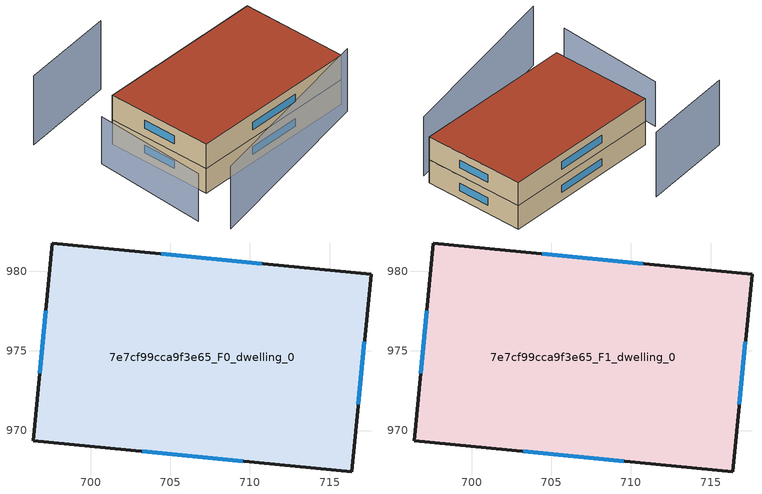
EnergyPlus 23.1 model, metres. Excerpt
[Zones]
7e7cf99cca9f3e65_F0_dwelling_0
 floor ground (EU_floor_Construction): 717.6,979.81 716.4,967.41 696.39,969.36 697.59,981.75 z0
 wall outside (EU_wall_Construction): 717.6,979.81 697.59,981.75 696.39,969.36 716.4,967.41 717.6,979.81 z0:3
 window (EU_Window_Construction): 710.75,980.47 704.44,981.09 / 716.81,971.65 717.19,975.56 / 703.24,968.69 709.55,968.08 / 697.18,977.51 696.8,973.6 z1.03:1.97
7e7cf99cca9f3e65_F1_dwelling_0
 floor to 7e7cf99cca9f3e65_F0_dwelling_0 (EU_floor_Construction): 717.6,979.81 716.4,967.41 696.39,969.36 697.59,981.75 z3
 wall outside (EU_wall_Construction): 717.6,979.81 697.59,981.75 696.39,969.36 716.4,967.41 717.6,979.81 z3:6
 window (EU_Window_Construction): 710.75,980.47 704.44,981.09 / 716.81,971.65 717.19,975.56 / 703.24,968.69 709.55,968.08 / 697.18,977.51 696.8,973.6 z4.03:4.97
 roof outside (EU_roof_Construction): 716.4,967.41 717.6,979.81 697.59,981.75 696.39,969.36 z6
shading: 692.97,963.88 715.75,966.22 z0:7.7; 694.3,980.66 692.16,967.26 z0:5.8; 704.38,988.14 692.99,988.02 z0:8.4
[Building]
EU S2 Campaign: North Axis=0; Terrain=City; Solar Distribution=FullExterior
[Site:Location]
Cape.Town.Intl.AP: Latitude=-33.965; Longitude=18.602; Time Zone=2; Elevation=46
[SizingPeriod:WeatherFileDays]
AnnualSizingPeriod: Begin Month=1; Begin Day of Month=1; End Month=12; End Day of Month=31; Day of Week for Start Day=Monday; Use Weather File Daylight Saving Period=No; Use Weather File Rain and Snow Indicators=No
[MATERIAL]
EU_InternalMass_Material: Roughness=MediumRough; Thickness=0.1; Conductivity=1; Density=1800; Specific Heat=900; Thermal Absorptance=0.9; Solar Absorptance=0.7; Visible Absorptance=0.7
[MATERIAL:NOMASS] Roughness=MediumRough; Thermal Absorptance=0.9; Solar Absorptance=0.7; Visible Absorptance=0.7
Name | Thermal Resistance
EU_wall_NoMass | 0.493876
EU_roof_NoMass | 0.449382
EU_floor_NoMass | 1.25
[WINDOWMATERIAL:SIMPLEGLAZINGSYSTEM]
EU_Window_SimpleGlazing: UFactor=4.4; Solar Heat Gain Coefficient=0.85; Visible Transmittance=0.85
[CONSTRUCTION]
EU_wall_Construction: EU_wall_NoMass
EU_roof_Construction: EU_roof_NoMass
EU_floor_Construction: EU_floor_NoMass
EU_Window_Construction: EU_Window_SimpleGlazing
EU_InternalMass_Construction: EU_InternalMass_Material
[ZONE] Type=1; Multiplier=1; Ceiling Height=autocalculate; Volume=751.166; Floor Area=autocalculate; Part of Total Floor Area=Yes
7e7cf99cca9f3e65_F0_dwelling_0; 7e7cf99cca9f3e65_F1_dwelling_0
[INTERNALMASS] Construction=EU_InternalMass_Construction; Surface Area=250.389
Name | Zone or ZoneList
7e7cf99cca9f3e65_F0_dwelling_0_EU_InternalMass | 7e7cf99cca9f3e65_F0_dwelling_0
7e7cf99cca9f3e65_F1_dwelling_0_EU_InternalMass | 7e7cf99cca9f3e65_F1_dwelling_0
[OTHEREQUIPMENT] Fuel Type=Electricity; Design Level Calculation Method=Watts/Area; Power per Zone Floor Area=1; Fraction Latent=0; Fraction Radiant=0; Fraction Lost=0; Carbon Dioxide Generation Rate=0; EndUse Subcategory=EU_Step8_InternalGains
Name | Zone or ZoneList or Space or SpaceList | Schedule
EU_Step8_InternalGain_7e7cf99cca9f3e65_F0_dwelling_0_f000 | 7e7cf99cca9f3e65_F0_dwelling_0 | EU_Step8_GainSchedule_7e7cf99cca9f3e65_F0_dwelling_0_f000
EU_Step8_InternalGain_7e7cf99cca9f3e65_F1_dwelling_0_f000 | 7e7cf99cca9f3e65_F1_dwelling_0 | EU_Step8_GainSchedule_7e7cf99cca9f3e65_F1_dwelling_0_f000
[ZONEVENTILATION:DESIGNFLOWRATE] Schedule=EU_AlwaysOn; Design Flow Rate Calculation Method=AirChanges/Hour; Air Changes per Hour=0.64; Ventilation Type=Natural; Fan Pressure Rise=0; Fan Total Efficiency=1; Constant Term Coefficient=1; Temperature Term Coefficient=0; Velocity Term Coefficient=0; Velocity Squared Term Coefficient=0; Minimum Indoor Temperature=-100; Maximum Indoor Temperature=100; Delta Temperature=-100; Minimum Outdoor Temperature=-100; Maximum Outdoor Temperature=100; Maximum Wind Speed=40
Name | Zone or ZoneList or Space or SpaceList
EU_ConstantAir_7e7cf99cca9f3e65_F0_dwelling_0 | 7e7cf99cca9f3e65_F0_dwelling_0
EU_ConstantAir_7e7cf99cca9f3e65_F1_dwelling_0 | 7e7cf99cca9f3e65_F1_dwelling_0
[HVACTEMPLATE:THERMOSTAT] Constant Heating Setpoint=20; Constant Cooling Setpoint=50
EU_HeatOnly_7e7cf99cca9f3e65_F0_dwelling_0; EU_HeatOnly_7e7cf99cca9f3e65_F1_dwelling_0
[HVACTEMPLATE:ZONE:IDEALLOADSAIRSYSTEM] System Availability Schedule=EU_AlwaysOn; Maximum Heating Supply Air Temperature=50; Minimum Cooling Supply Air Temperature=13; Maximum Heating Supply Air Humidity Ratio=0.0156; Minimum Cooling Supply Air Humidity Ratio=0.0077; Heating Limit=NoLimit; Cooling Limit=NoLimit; Heating Availability Schedule=EU_AlwaysOn; Cooling Availability Schedule=EU_CoolingOff; Dehumidification Control Type=ConstantSensibleHeatRatio; Cooling Sensible Heat Ratio=0.7; Dehumidification Setpoint=60; Humidification Control Type=None; Humidification Setpoint=30; Outdoor Air Method=None; Outdoor Air Flow Rate per Person=0.00944; Outdoor Air Flow Rate per Zone Floor Area=0; Outdoor Air Flow Rate per Zone=0; Demand Controlled Ventilation Type=None; Outdoor Air Economizer Type=NoEconomizer; Heat Recovery Type=None; Sensible Heat Recovery Effectiveness=0.7; Latent Heat Recovery Effectiveness=0.65
Name | Template Thermostat
7e7cf99cca9f3e65_F0_dwelling_0 | EU_HeatOnly_7e7cf99cca9f3e65_F0_dwelling_0
7e7cf99cca9f3e65_F1_dwelling_0 | EU_HeatOnly_7e7cf99cca9f3e65_F1_dwelling_0
[SIZING:ZONE] Zone Cooling Design Supply Air Temperature Input Method=SupplyAirTemperature; Zone Cooling Design Supply Air Temperature=13; Zone Heating Design Supply Air Temperature Input Method=SupplyAirTemperature; Zone Heating Design Supply Air Temperature=50; Zone Cooling Design Supply Air Humidity Ratio=0.008; Zone Heating Design Supply Air Humidity Ratio=0.008; Cooling Design Air Flow Method=DesignDay; Cooling Design Air Flow Rate=0; Cooling Minimum Air Flow per Zone Floor Area=0.000762; Cooling Minimum Air Flow=0; Cooling Minimum Air Flow Fraction=0.2; Heating Design Air Flow Method=DesignDay; Heating Design Air Flow Rate=0; Heating Maximum Air Flow per Zone Floor Area=0.002032; Heating Maximum Air Flow=0.141576; Heating Maximum Air Flow Fraction=0.3; Account for Dedicated Outdoor Air System=No; Dedicated Outdoor Air System Control Strategy=NeutralSupplyAir; Dedicated Outdoor Air Low Setpoint Temperature for Design=autosize; Dedicated Outdoor Air High Setpoint Temperature for Design=autosize; Zone Load Sizing Method=Sensible Load Only No Latent Load; Zone Latent Cooling Design Supply Air Humidity Ratio Input Method=HumidityRatioDifference; Zone Cooling Design Supply Air Humidity Ratio Difference=0.005; Zone Latent Heating Design Supply Air Humidity Ratio Input Method=HumidityRatioDifference; Zone Humidification Design Supply Air Humidity Ratio Difference=0.005
7e7cf99cca9f3e65_F0_dwelling_0; 7e7cf99cca9f3e65_F1_dwelling_0
[SCHEDULE:CONSTANT]
Name | Hourly Value
EU_AlwaysOn | 1
EU_CoolingOff | 0
[SCHEDULE:FILE] Column Number=1; Rows to Skip at Top=0; Number of Hours of Data=8760; Column Separator=Comma; Interpolate to Timestep=No; Minutes per Item=60; Adjust Schedule for Daylight Savings=Yes
Name | File
EU_Step8_GainSchedule_7e7cf99cca9f3e65_F0_dwelling_0_f000 | ../../schedules/7e7cf99cca9f3e65/7e7cf99cca9f3e65_F0_dwelling_0_f000_gain.csv
EU_Step8_GainSchedule_7e7cf99cca9f3e65_F1_dwelling_0_f000 | ../../schedules/7e7cf99cca9f3e65/7e7cf99cca9f3e65_F1_dwelling_0_f000_gain.csv
